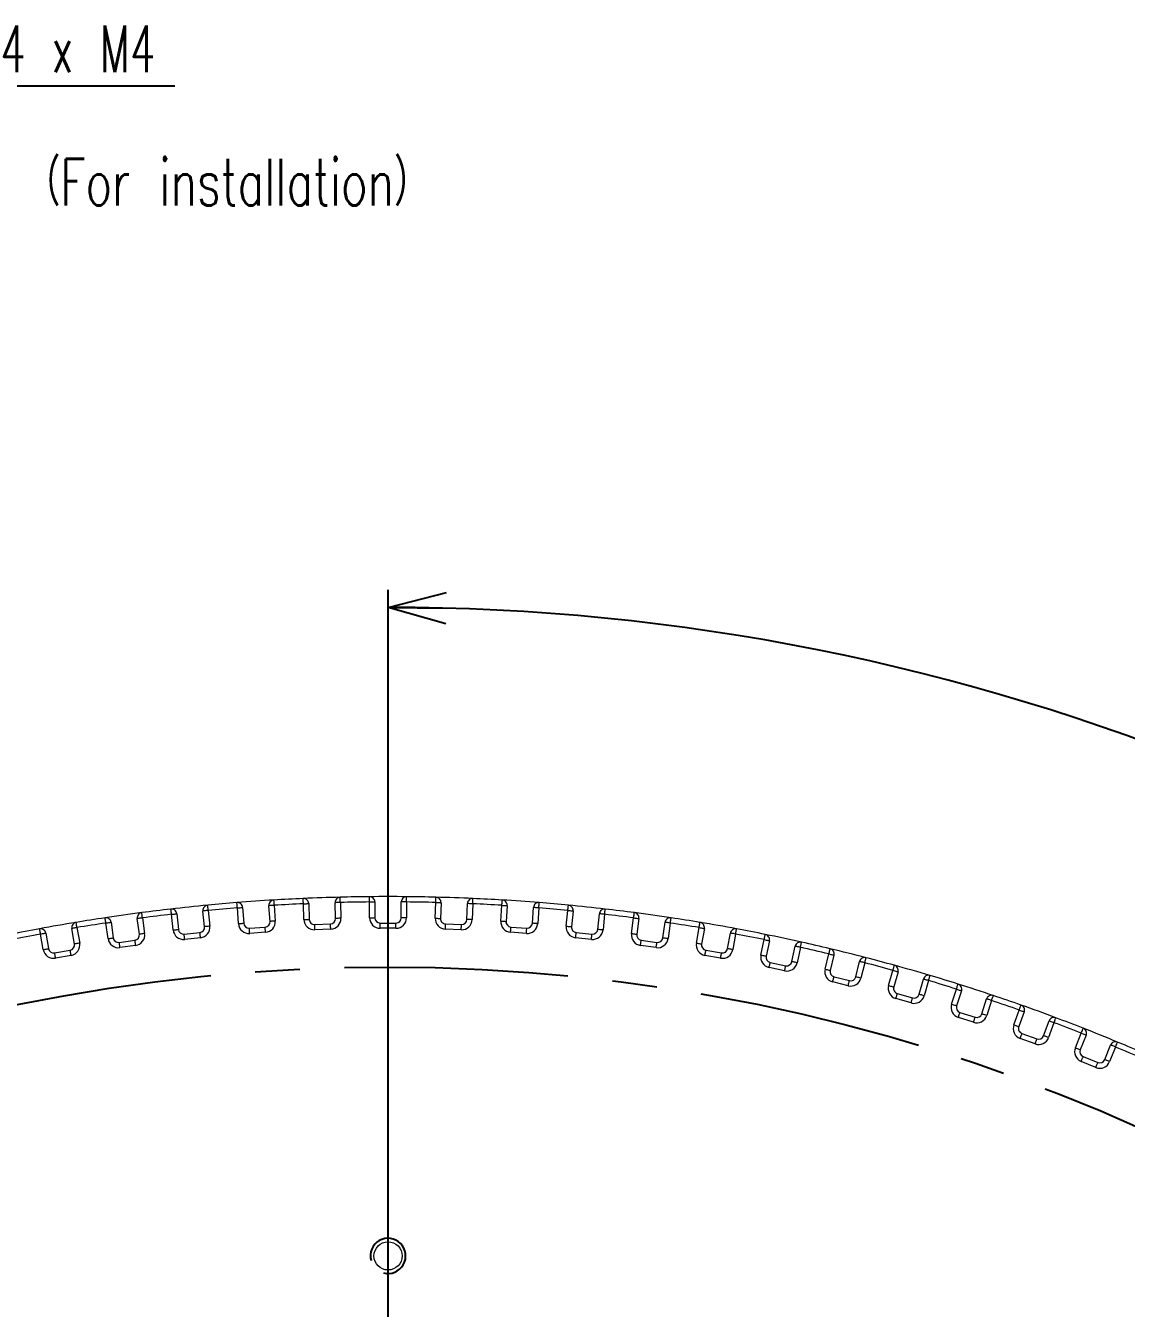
# Model space of a CAD drawing. Header units: millimetres. Extents: x 37 to 851, y 144 to 480.
# Drawn here: x 682.4 to 744.9, y 404.2 to 477 of the extents above; entities that cross this region are included whole.
import ezdxf

# ---------------------------------------------------------------- set-up
doc = ezdxf.new("R2010")
doc.units = ezdxf.units.MM
doc.linetypes.add('CENTERX2', pattern=[20.32, 12.7, -2.54, 2.54, -2.54])
doc.layers.add('FORMAT', color=7, linetype='Continuous')
doc.styles.add('SLDTEXTSTYLE0', font='TXT', dxfattribs={"width": 0.7, "bigfont": 'bigfont'})
doc.styles.add('SLDTEXTSTYLE1', font='TXT', dxfattribs={"width": 0.633333, "bigfont": 'bigfont'})
doc.dimstyles.new('SLDDIMSTYLE4', dxfattribs={"dimtxt": 3.031684, "dimasz": 3.302, "dimexe": 0, "dimexo": 0.0625, "dimgap": 0.757921, "dimtad": 1, "dimdec": 1, "dimrnd": 1e-09, "dimzin": 12, "dimdsep": 46, "dimtxsty": 'SLDTEXTSTYLE0', "dimblk1": 'NONE', "dimblk2": 'OPEN30', "dimsah": 1, "dimcen": 0, "dimadec": 0, "dimazin": 3, "dimtfac": 1, "dimtdec": 1, "dimtmove": 0, "dimatfit": 3, "dimldrblk": 'NONE', "dimfxl": 1, "dimfrac": 2, "dimtolj": 1, "dimtzin": 12, "dimarcsym": 0})
doc.dimstyles.new('SLDDIMSTYLE5', dxfattribs={"dimtxt": 3.031684, "dimasz": 3.302, "dimexe": 0, "dimexo": 0.0625, "dimgap": 0.757921, "dimtad": 1, "dimdec": 4, "dimzin": 12, "dimdsep": 46, "dimtxsty": 'SLDTEXTSTYLE0', "dimblk1": 'OPEN30', "dimblk2": 'OPEN30', "dimsah": 1, "dimcen": 0.09, "dimadec": 1, "dimazin": 3, "dimtfac": 1, "dimtdec": 1, "dimtofl": 0, "dimtmove": 0, "dimatfit": 3, "dimldrblk": 'OPEN30', "dimfxl": 1, "dimfrac": 2, "dimtolj": 1, "dimtzin": 12, "dimarcsym": 0})
doc.dimstyles.new('SLDDIMSTYLE6', dxfattribs={"dimtxt": 3.031684, "dimasz": 3.302, "dimexe": 0, "dimexo": 0.0625, "dimgap": 0.757921, "dimtad": 0, "dimtih": 1, "dimtoh": 1, "dimdec": 0, "dimrnd": 1e-09, "dimzin": 12, "dimdsep": 46, "dimtxsty": 'SLDTEXTSTYLE0', "dimblk1": 'NONE', "dimblk2": 'OPEN30', "dimsah": 1, "dimcen": 0, "dimadec": 0, "dimazin": 3, "dimtfac": 1, "dimtdec": 1, "dimtmove": 0, "dimatfit": 3, "dimldrblk": 'NONE', "dimfxl": 1, "dimfrac": 2, "dimtolj": 1, "dimtzin": 12, "dimarcsym": 0})

# ---------------------------------------------------------------- blocks, each defined once
blk = doc.blocks.new('_OPEN30')
at = {"color": 0, "linetype": 'ByBlock', "lineweight": -2}
for p, q in [((-1, 0.267949), (0, 0)), ((0, 0), (-1, -0.267949)), ((0, 0), (-1, 0))]:
    blk.add_line(p, q, dxfattribs=at)
blk = doc.blocks.new('*D12')
at = {"layer": 'FORMAT'}
for q in [(601.281, 401.808), (783.884, 254.165)]:
    blk.add_line((622.14, 384.943), q, dxfattribs=at)
at = {"layer": 'FORMAT', "xscale": 3.302, "yscale": 3.302, "rotation": 321.0429598271}
blk.add_blockref('_OPEN30', (622.14, 384.943, 0.1), dxfattribs=at)
at = {"layer": 'FORMAT', "char_height": 2.6458, "attachment_point": 1, "rotation": 321.04296, "style": 'SLDTEXTSTYLE0'}
for s, insert in [('%%c', (603.425, 404.46, 0.1)), ('208', (606.031, 402.353, 0.1))]:
    blk.add_mtext(s, dxfattribs=dict(at, insert=insert))
blk = doc.blocks.new('_NONE')
blk = doc.blocks.new('*D13')
at = {"layer": 'FORMAT'}
for p, q in [((703.012, 428.054), (703.012, 444.98)), ((776.551, 393.093), (791.702, 408.244))]:
    blk.add_line(p, q, dxfattribs=at)
blk.add_arc((703.012, 319.554), 124.426, 45, 90, dxfattribs=at)
at = {"layer": 'FORMAT', "xscale": 3.302, "yscale": 3.302}
for p, rotation in [((703.012, 443.98, 0.1), 179.2399266086), ((790.995, 407.537, 0.1), 315.7600733914)]:
    blk.add_blockref('_OPEN30', p, dxfattribs=dict(at, rotation=rotation))
at = {"layer": 'FORMAT', "insert": (747.694, 439.416, 0.1), "char_height": 2.6458, "attachment_point": 1, "rotation": 337.5, "style": 'SLDTEXTSTYLE0'}
blk.add_mtext('45°', dxfattribs=at)
blk = doc.blocks.new('*D14')
at = {"layer": 'FORMAT'}
for p, q in [((630.343, 394.495), (679.401, 473.598)), ((679.401, 473.598), (690.906, 473.598)), ((628.603, 391.691), (630.343, 394.495))]:
    blk.add_line(p, q, dxfattribs=at)
at = {"layer": 'FORMAT', "xscale": 3.302, "yscale": 3.302, "rotation": 238.193453906}
blk.add_blockref('_OPEN30', (630.343, 394.495, 53.59), dxfattribs=at)
at = {"layer": 'FORMAT', "insert": (680.989, 477.009, 53.59), "char_height": 2.6458, "attachment_point": 1, "style": 'SLDTEXTSTYLE1'}
blk.add_mtext('4 x M4', dxfattribs=at)
blk = doc.blocks.new('SW_CENTERMARKSYMBOL_1')
at = {"layer": 'FORMAT', "color": 0}
blk.add_line((0, 1), (0, 108.5), dxfattribs=at)

msp = doc.modelspace()

# ---------------------------------------------------------------- linework, layer by layer
at = {"color": 7, "linetype": 'Continuous', "lineweight": 15}
for p, q in [((694.51481, 426.02047), (694.45238, 426.91317)), ((694.75165, 426.9341), (694.81408, 426.04139)), ((696.31042, 426.14603), (696.248, 427.03873)), ((696.54727, 427.05965), (696.60969, 426.16696)), ((698.23561, 426.25217), (698.20438, 427.14651)), ((698.5042, 427.15697), (698.53543, 426.26264)), ((700.03452, 426.31498), (700.00329, 427.20932)), ((700.3031, 427.21979), (700.33434, 426.32546)), ((701.96224, 426.35387), (701.96224, 427.24875)), ((701.96224, 427.24875), (702.26224, 427.24875)), ((702.26224, 427.24875), (702.26224, 426.35387)), ((703.76224, 426.35387), (703.76224, 427.24875)), ((704.06224, 427.24875), (703.76224, 427.24875)), ((704.06224, 427.24875), (704.06224, 426.35387)), ((705.69015, 426.32546), (705.72138, 427.21979)), ((706.0212, 427.20932), (705.98996, 426.31498)), ((707.48905, 426.26264), (707.52028, 427.15697)), ((707.8201, 427.14651), (707.78887, 426.25217)), ((709.41479, 426.16696), (709.47721, 427.05965)), ((709.77648, 427.03873), (709.71406, 426.14603)), ((711.21041, 426.04139), (711.27283, 426.9341)), ((711.5721, 426.91317), (711.50967, 426.02047)), ((687.28131, 426.09629), (687.40585, 425.21012)), ((688.89126, 425.41888), (688.76671, 426.30505)), ((689.06379, 426.3468), (689.18834, 425.46063)), ((690.80435, 425.65906), (690.71081, 426.54904)), ((691.00917, 426.5804), (691.10271, 425.69042)), ((692.59449, 425.84721), (692.50095, 426.73719)), ((692.79931, 426.76854), (692.89285, 425.87857)), ((701.96224, 426.35387), (702.26224, 426.35387)), ((704.06224, 426.35387), (703.76224, 426.35387)), ((713.13163, 425.87857), (713.22517, 426.76854)), ((713.52353, 426.73719), (713.42999, 425.84721)), ((714.92177, 425.69042), (715.01531, 426.5804)), ((715.31367, 426.54904), (715.22013, 425.65906)), ((716.83615, 425.46063), (716.96069, 426.3468)), ((717.25777, 426.30505), (717.13323, 425.41888)), ((718.61863, 425.21012), (718.74317, 426.09629)), ((683.43257, 424.54901), (683.27717, 425.43029)), ((683.57261, 425.48239), (683.72801, 424.6011)), ((685.20522, 424.86158), (685.04983, 425.74286)), ((685.34527, 425.79496), (685.50066, 424.91367)), ((687.10877, 425.16837), (686.98423, 426.05454)), ((691.43242, 425.42342), (692.32749, 425.51749)), ((695.13427, 425.76305), (696.03208, 425.82583)), ((696.05301, 425.52656), (695.1552, 425.46378)), ((698.84572, 425.97329), (699.74517, 426.0047)), ((699.75564, 425.70488), (698.85619, 425.67347)), ((702.56224, 425.75387), (702.56224, 426.05387)), ((702.56224, 426.05387), (703.46224, 426.05387)), ((703.46224, 425.75387), (702.56224, 425.75387)), ((703.46224, 425.75387), (703.46224, 426.05387)), ((707.16829, 425.67347), (706.26884, 425.70488)), ((706.27931, 426.0047), (707.17876, 425.97329)), ((710.86928, 425.46378), (709.97147, 425.52656)), ((709.9924, 425.82583), (710.89021, 425.76305)), ((713.69699, 425.51749), (714.59206, 425.42342)), ((719.04025, 426.05454), (718.91571, 425.16837)), ((720.52382, 424.91367), (720.67921, 425.79496)), ((720.97466, 425.74286), (720.81926, 424.86158)), ((722.29647, 424.6011), (722.45187, 425.48239)), ((722.74731, 425.43029), (722.59191, 424.54901)), ((687.74469, 424.95479), (688.63593, 425.08005)), ((688.67768, 424.78297), (687.78644, 424.65771)), ((692.35885, 425.21914), (691.46378, 425.12506)), ((714.5607, 425.12506), (713.66563, 425.21914)), ((718.23805, 424.65771), (717.3468, 424.78297)), ((717.38856, 425.08005), (718.2798, 424.95479)), ((724.19016, 424.23834), (724.37621, 425.11367)), ((724.66966, 425.0513), (724.4836, 424.17597)), ((725.95082, 423.8641), (726.13688, 424.73942)), ((726.43032, 424.67706), (726.24427, 423.80172)), ((684.07555, 424.35775), (684.96187, 424.51404)), ((685.01397, 424.2186), (684.12764, 424.06232)), ((721.89684, 424.06232), (721.01051, 424.2186)), ((721.06261, 424.51404), (721.94893, 424.35775)), ((727.83069, 423.43548), (728.04718, 424.30377)), ((728.33827, 424.2312), (728.12178, 423.36289)), ((725.53263, 423.33959), (724.6523, 423.52671)), ((724.71467, 423.82015), (725.595, 423.63303)), ((729.57722, 423.00001), (729.79371, 423.86831)), ((730.0848, 423.79573), (729.86831, 422.92744)), ((731.44099, 422.50604), (731.68765, 423.36625)), ((731.97603, 423.28357), (731.72936, 422.42335)), ((729.14098, 422.49041), (728.26771, 422.70814)), ((728.34029, 422.99923), (729.21356, 422.7815)), ((733.17126, 422.00989), (733.41792, 422.87011)), ((733.7063, 422.78742), (733.45963, 421.9272)), ((732.7175, 421.51583), (731.85236, 421.7639)), ((731.93505, 422.05228), (732.80019, 421.8042)), ((735.01665, 421.45118), (735.29318, 422.30226)), ((735.5785, 422.20955), (735.30196, 421.35847)), ((736.72855, 420.89495), (737.00508, 421.74603)), ((735.49457, 420.98045), (736.35053, 420.70233)), ((737.2904, 421.65332), (737.01387, 420.80224)), ((738.55331, 420.27216), (738.85938, 421.11308)), ((739.14129, 421.01047), (738.83522, 420.16956)), ((736.25782, 420.41701), (735.40187, 420.69513)), ((740.24476, 419.65653), (740.55083, 420.49744)), ((740.83274, 420.39483), (740.52667, 419.55392)), ((739.01452, 419.78504), (739.86025, 419.47723)), ((742.04668, 418.97044), (742.38191, 419.80017)), ((742.66007, 419.68778), (742.32484, 418.85806)), ((739.75764, 419.19532), (738.91192, 419.50313)), ((743.71561, 418.29615), (744.05084, 419.12587)), ((744.329, 419.01349), (743.99377, 418.18377)), ((743.21269, 417.85223), (742.37823, 418.18937)), ((742.49061, 418.46753), (743.32508, 418.13038))]:
    msp.add_line(p, q, dxfattribs=at)
at = {"color": 7, "linetype": 'Continuous', "lineweight": 15, "flags": 128}
for points in [[(701.96224, 427.24875), (701.96167, 427.30727), (701.96112, 427.36355), (701.96062, 427.41541), (701.96017, 427.46088), (701.95981, 427.49818), (701.95954, 427.5259), (701.95937, 427.54297), (701.95932, 427.54874)], [(704.06224, 427.24875), (704.06281, 427.30727), (704.06336, 427.36355), (704.06387, 427.41541), (704.06431, 427.46088), (704.06467, 427.49818), (704.06494, 427.5259), (704.06511, 427.54297), (704.06517, 427.54874)], [(690.71081, 426.54904), (690.70413, 426.60718), (690.6977, 426.66309), (690.69178, 426.71461), (690.68658, 426.75978), (690.68232, 426.79684), (690.67916, 426.82439), (690.67721, 426.84134), (690.67655, 426.84707)], [(692.79931, 426.76854), (692.79376, 426.82681), (692.78842, 426.88283), (692.7835, 426.93446), (692.77919, 426.97972), (692.77565, 427.01686), (692.77303, 427.04445), (692.77141, 427.06145), (692.77086, 427.06719)], [(694.45238, 426.91317), (694.44773, 426.97151), (694.44326, 427.02761), (694.43914, 427.07931), (694.43552, 427.12463), (694.43256, 427.16182), (694.43035, 427.18946), (694.429, 427.20648), (694.42854, 427.21222)], [(694.45238, 426.91317), (694.51077, 426.91725), (694.56691, 426.92118), (694.61865, 426.9248), (694.664, 426.92796), (694.70122, 426.93057), (694.72887, 426.9325), (694.7459, 426.93369), (694.75165, 426.9341)], [(696.54727, 427.05965), (696.48888, 427.05557), (696.43274, 427.05165), (696.381, 427.04803), (696.33565, 427.04486), (696.29843, 427.04226), (696.27078, 427.04032), (696.25375, 427.03913), (696.248, 427.03873)], [(696.54727, 427.05965), (696.54376, 427.11808), (696.54038, 427.17425), (696.53726, 427.22603), (696.53453, 427.27141), (696.53229, 427.30864), (696.53063, 427.33632), (696.52961, 427.35336), (696.52926, 427.35912)], [(698.20438, 427.14651), (698.20177, 427.20497), (698.19926, 427.26119), (698.19694, 427.31301), (698.19491, 427.35842), (698.19325, 427.3957), (698.19201, 427.42339), (698.19125, 427.44045), (698.19099, 427.4462)], [(698.20438, 427.14651), (698.26287, 427.14855), (698.31912, 427.15051), (698.37095, 427.15232), (698.41639, 427.1539), (698.45367, 427.15521), (698.48138, 427.15618), (698.49844, 427.15677), (698.5042, 427.15697)], [(700.3031, 427.21979), (700.24461, 427.21775), (700.18837, 427.21579), (700.13653, 427.21398), (700.0911, 427.21239), (700.05382, 427.21109), (700.02611, 427.21012), (700.00905, 427.20952), (700.00329, 427.20932)], [(700.3031, 427.21979), (700.30163, 427.2783), (700.30022, 427.33456), (700.29891, 427.38641), (700.29777, 427.43186), (700.29683, 427.46915), (700.29613, 427.49687), (700.2957, 427.51393), (700.29556, 427.5197)], [(705.72138, 427.21979), (705.72285, 427.2783), (705.72427, 427.33456), (705.72557, 427.38641), (705.72671, 427.43186), (705.72765, 427.46915), (705.72835, 427.49687), (705.72878, 427.51393), (705.72892, 427.5197)], [(705.72138, 427.21979), (705.77987, 427.21775), (705.83611, 427.21579), (705.88795, 427.21398), (705.93338, 427.21239), (705.97067, 427.21109), (705.99837, 427.21012), (706.01543, 427.20952), (706.0212, 427.20932)], [(707.8201, 427.14651), (707.76161, 427.14855), (707.70536, 427.15051), (707.65353, 427.15232), (707.6081, 427.1539), (707.57081, 427.15521), (707.5431, 427.15618), (707.52604, 427.15677), (707.52028, 427.15697)], [(707.8201, 427.14651), (707.82271, 427.20497), (707.82522, 427.26119), (707.82754, 427.31301), (707.82957, 427.35842), (707.83123, 427.3957), (707.83247, 427.42339), (707.83323, 427.44045), (707.83349, 427.4462)], [(709.47721, 427.05965), (709.48073, 427.11808), (709.48411, 427.17425), (709.48722, 427.22603), (709.48995, 427.27141), (709.49219, 427.30864), (709.49385, 427.33632), (709.49488, 427.35336), (709.49522, 427.35912)], [(709.47721, 427.05965), (709.5356, 427.05557), (709.59174, 427.05165), (709.64348, 427.04803), (709.68883, 427.04486), (709.72605, 427.04226), (709.7537, 427.04032), (709.77073, 427.03913), (709.77648, 427.03873)], [(711.5721, 426.91317), (711.51371, 426.91725), (711.45757, 426.92118), (711.40583, 426.9248), (711.36048, 426.92796), (711.32327, 426.93057), (711.29561, 426.9325), (711.27858, 426.93369), (711.27283, 426.9341)], [(711.5721, 426.91317), (711.57675, 426.97151), (711.58122, 427.02761), (711.58535, 427.07931), (711.58896, 427.12463), (711.59192, 427.16182), (711.59413, 427.18946), (711.59548, 427.20648), (711.59594, 427.21222)], [(713.22517, 426.76854), (713.23072, 426.82681), (713.23606, 426.88283), (713.24098, 426.93446), (713.24529, 426.97972), (713.24883, 427.01686), (713.25146, 427.04445), (713.25308, 427.06145), (713.25362, 427.06719)], [(715.31367, 426.54904), (715.32035, 426.60718), (715.32678, 426.66309), (715.33271, 426.71461), (715.3379, 426.75978), (715.34216, 426.79684), (715.34533, 426.82439), (715.34728, 426.84134), (715.34794, 426.84707)], [(685.34527, 425.79496), (685.33567, 425.85269), (685.32644, 425.9082), (685.31793, 425.95937), (685.31047, 426.00421), (685.30435, 426.04102), (685.2998, 426.06836), (685.297, 426.08521), (685.29606, 426.09089)], [(686.98423, 426.05454), (686.97552, 426.11242), (686.96714, 426.16807), (686.95943, 426.21936), (686.95266, 426.26431), (686.94711, 426.30121), (686.94298, 426.32862), (686.94044, 426.3455), (686.93958, 426.3512)], [(686.98423, 426.05454), (687.04219, 426.06268), (687.09792, 426.07052), (687.14928, 426.07773), (687.1943, 426.08407), (687.23124, 426.08925), (687.2587, 426.09311), (687.2756, 426.09549), (687.28131, 426.09629)], [(689.06379, 426.3468), (689.00583, 426.33866), (688.9501, 426.33082), (688.89874, 426.32361), (688.85372, 426.31728), (688.81678, 426.31209), (688.78933, 426.30823), (688.77242, 426.30586), (688.76671, 426.30505)], [(689.06379, 426.3468), (689.05621, 426.40484), (689.04892, 426.46064), (689.04221, 426.51207), (689.03632, 426.55715), (689.03149, 426.59414), (689.0279, 426.62163), (689.02569, 426.63856), (689.02494, 426.64428)], [(690.71081, 426.54904), (690.76902, 426.55515), (690.82499, 426.56103), (690.87657, 426.56646), (690.92178, 426.57121), (690.95889, 426.57511), (690.98646, 426.578), (691.00344, 426.57979), (691.00917, 426.5804)], [(692.79931, 426.76854), (692.7411, 426.76243), (692.68513, 426.75654), (692.63355, 426.75112), (692.58834, 426.74637), (692.55123, 426.74247), (692.52366, 426.73957), (692.50668, 426.73779), (692.50095, 426.73719)], [(696.60969, 426.16696), (696.55131, 426.16287), (696.49517, 426.15895), (696.44343, 426.15533), (696.39808, 426.15216), (696.36086, 426.14956), (696.3332, 426.14762), (696.31617, 426.14643), (696.31042, 426.14603)], [(698.23561, 426.25217), (698.29411, 426.25421), (698.35035, 426.25618), (698.40218, 426.25799), (698.44762, 426.25957), (698.4849, 426.26087), (698.51261, 426.26184), (698.52967, 426.26243), (698.53543, 426.26264)], [(700.33434, 426.32546), (700.27584, 426.32341), (700.2196, 426.32145), (700.16777, 426.31964), (700.12233, 426.31805), (700.08505, 426.31675), (700.05734, 426.31578), (700.04028, 426.31518), (700.03452, 426.31498)], [(705.69015, 426.32546), (705.74864, 426.32341), (705.80488, 426.32145), (705.85672, 426.31964), (705.90215, 426.31805), (705.93944, 426.31675), (705.96714, 426.31578), (705.9842, 426.31518), (705.98996, 426.31498)], [(707.78887, 426.25217), (707.73038, 426.25421), (707.67413, 426.25618), (707.6223, 426.25799), (707.57686, 426.25957), (707.53958, 426.26087), (707.51187, 426.26184), (707.49481, 426.26243), (707.48905, 426.26264)], [(709.41479, 426.16696), (709.47317, 426.16287), (709.52932, 426.15895), (709.58106, 426.15533), (709.62641, 426.15216), (709.66362, 426.14956), (709.69128, 426.14762), (709.70831, 426.14643), (709.71406, 426.14603)], [(713.22517, 426.76854), (713.28338, 426.76243), (713.33935, 426.75654), (713.39093, 426.75112), (713.43614, 426.74637), (713.47325, 426.74247), (713.50082, 426.73957), (713.5178, 426.73779), (713.52353, 426.73719)], [(715.31367, 426.54904), (715.25546, 426.55515), (715.19949, 426.56103), (715.14791, 426.56646), (715.1027, 426.57121), (715.06559, 426.57511), (715.03802, 426.578), (715.02105, 426.57979), (715.01531, 426.5804)], [(716.96069, 426.3468), (716.96827, 426.40484), (716.97556, 426.46064), (716.98228, 426.51207), (716.98816, 426.55715), (716.993, 426.59414), (716.99659, 426.62163), (716.9988, 426.63856), (716.99954, 426.64428)], [(716.96069, 426.3468), (717.01865, 426.33866), (717.07438, 426.33082), (717.12574, 426.32361), (717.17076, 426.31728), (717.2077, 426.31209), (717.23516, 426.30823), (717.25206, 426.30586), (717.25777, 426.30505)], [(719.04025, 426.05454), (718.9823, 426.06268), (718.92657, 426.07052), (718.8752, 426.07773), (718.83019, 426.08407), (718.79324, 426.08925), (718.76579, 426.09311), (718.74888, 426.09549), (718.74317, 426.09629)], [(719.04025, 426.05454), (719.04896, 426.11242), (719.05734, 426.16807), (719.06506, 426.21936), (719.07182, 426.26431), (719.07737, 426.30121), (719.0815, 426.32862), (719.08404, 426.3455), (719.0849, 426.3512)], [(720.67921, 425.79496), (720.68881, 425.85269), (720.69805, 425.9082), (720.70655, 425.95937), (720.71401, 426.00421), (720.72013, 426.04102), (720.72468, 426.06836), (720.72748, 426.08521), (720.72843, 426.09089)], [(683.27717, 425.43029), (683.26645, 425.48783), (683.25614, 425.54316), (683.24663, 425.59414), (683.2383, 425.63884), (683.23147, 425.67551), (683.22639, 425.70276), (683.22326, 425.71955), (683.2222, 425.72522)], [(683.27717, 425.43029), (683.33481, 425.44046), (683.39023, 425.45023), (683.44131, 425.45924), (683.48608, 425.46713), (683.52282, 425.47361), (683.55013, 425.47842), (683.56694, 425.48139), (683.57261, 425.48239)], [(685.34527, 425.79496), (685.28763, 425.78479), (685.23221, 425.77502), (685.18113, 425.76601), (685.13636, 425.75812), (685.09962, 425.75164), (685.07232, 425.74682), (685.0555, 425.74386), (685.04983, 425.74286)], [(689.18834, 425.46063), (689.13038, 425.45249), (689.07465, 425.44465), (689.02329, 425.43744), (688.97827, 425.43111), (688.94132, 425.42591), (688.91387, 425.42206), (688.89696, 425.41968), (688.89126, 425.41888)], [(690.80435, 425.65906), (690.86256, 425.66517), (690.91853, 425.67105), (690.97011, 425.67648), (691.01532, 425.68123), (691.05243, 425.68513), (691.08, 425.68802), (691.09698, 425.68981), (691.10271, 425.69042)], [(691.46378, 425.12506), (691.45767, 425.18326), (691.45178, 425.23923), (691.44636, 425.29082), (691.44161, 425.33603), (691.43771, 425.37313), (691.43481, 425.4007), (691.43303, 425.41768), (691.43242, 425.42342)], [(692.35885, 425.21914), (692.35274, 425.27734), (692.34685, 425.33331), (692.34143, 425.38489), (692.33668, 425.4301), (692.33278, 425.46721), (692.32988, 425.49478), (692.3281, 425.51176), (692.32749, 425.51749)], [(692.89285, 425.87857), (692.83464, 425.87245), (692.77867, 425.86656), (692.72709, 425.86114), (692.68188, 425.85639), (692.64477, 425.85249), (692.6172, 425.84959), (692.60023, 425.84781), (692.59449, 425.84721)], [(694.51481, 426.02047), (694.57319, 426.02455), (694.62933, 426.02848), (694.68107, 426.03209), (694.72642, 426.03527), (694.76364, 426.03787), (694.7913, 426.0398), (694.80833, 426.04099), (694.81408, 426.04139)], [(695.1552, 425.46378), (695.15112, 425.52217), (695.14719, 425.57831), (695.14357, 425.63004), (695.1404, 425.6754), (695.1378, 425.71262), (695.13587, 425.74027), (695.13468, 425.7573), (695.13427, 425.76305)], [(696.05301, 425.52656), (696.04892, 425.58495), (696.045, 425.64109), (696.04138, 425.69283), (696.03821, 425.73818), (696.03561, 425.7754), (696.03367, 425.80305), (696.03248, 425.82008), (696.03208, 425.82583)], [(698.85619, 425.67347), (698.85415, 425.73196), (698.85218, 425.7882), (698.85037, 425.84004), (698.84879, 425.88547), (698.84748, 425.92276), (698.84652, 425.95046), (698.84592, 425.96753), (698.84572, 425.97329)], [(699.75564, 425.70488), (699.7536, 425.76337), (699.75163, 425.81962), (699.74982, 425.87145), (699.74824, 425.91688), (699.74693, 425.95417), (699.74597, 425.98188), (699.74537, 425.99894), (699.74517, 426.0047)], [(706.26884, 425.70488), (706.27088, 425.76337), (706.27285, 425.81962), (706.27466, 425.87145), (706.27624, 425.91688), (706.27755, 425.95417), (706.27851, 425.98188), (706.27911, 425.99894), (706.27931, 426.0047)], [(707.16829, 425.67347), (707.17034, 425.73196), (707.1723, 425.7882), (707.17411, 425.84004), (707.1757, 425.88547), (707.177, 425.92276), (707.17797, 425.95046), (707.17856, 425.96753), (707.17876, 425.97329)], [(709.97147, 425.52656), (709.97556, 425.58495), (709.97948, 425.64109), (709.9831, 425.69283), (709.98627, 425.73818), (709.98887, 425.7754), (709.99081, 425.80305), (709.992, 425.82008), (709.9924, 425.82583)], [(710.86928, 425.46378), (710.87337, 425.52217), (710.87729, 425.57831), (710.88091, 425.63004), (710.88408, 425.6754), (710.88668, 425.71262), (710.88862, 425.74027), (710.88981, 425.7573), (710.89021, 425.76305)], [(711.50967, 426.02047), (711.45129, 426.02455), (711.39515, 426.02848), (711.34341, 426.03209), (711.29806, 426.03527), (711.26084, 426.03787), (711.23319, 426.0398), (711.21616, 426.04099), (711.21041, 426.04139)], [(713.13163, 425.87857), (713.18984, 425.87245), (713.24581, 425.86656), (713.29739, 425.86114), (713.3426, 425.85639), (713.37971, 425.85249), (713.40728, 425.84959), (713.42426, 425.84781), (713.42999, 425.84721)], [(713.66563, 425.21914), (713.67175, 425.27734), (713.67763, 425.33331), (713.68305, 425.38489), (713.6878, 425.4301), (713.6917, 425.46721), (713.6946, 425.49478), (713.69638, 425.51176), (713.69699, 425.51749)], [(714.5607, 425.12506), (714.56682, 425.18326), (714.5727, 425.23923), (714.57812, 425.29082), (714.58287, 425.33603), (714.58677, 425.37313), (714.58967, 425.4007), (714.59145, 425.41768), (714.59206, 425.42342)], [(715.22013, 425.65906), (715.16192, 425.66517), (715.10595, 425.67105), (715.05437, 425.67648), (715.00916, 425.68123), (714.97205, 425.68513), (714.94448, 425.68802), (714.9275, 425.68981), (714.92177, 425.69042)], [(716.83615, 425.46063), (716.8941, 425.45249), (716.94983, 425.44465), (717.0012, 425.43744), (717.04621, 425.43111), (717.08316, 425.42591), (717.11061, 425.42206), (717.12752, 425.41968), (717.13323, 425.41888)], [(720.67921, 425.79496), (720.73685, 425.78479), (720.79227, 425.77502), (720.84335, 425.76601), (720.88812, 425.75812), (720.92486, 425.75164), (720.95217, 425.74682), (720.96898, 425.74386), (720.97466, 425.74286)], [(722.74731, 425.43029), (722.68967, 425.44046), (722.63425, 425.45023), (722.58317, 425.45924), (722.5384, 425.46713), (722.50166, 425.47361), (722.47436, 425.47842), (722.45754, 425.48139), (722.45187, 425.48239)], [(722.74731, 425.43029), (722.75803, 425.48783), (722.76835, 425.54316), (722.77785, 425.59414), (722.78618, 425.63884), (722.79302, 425.67551), (722.7981, 425.70276), (722.80123, 425.71955), (722.80228, 425.72522)], [(724.37621, 425.11367), (724.38782, 425.17103), (724.39898, 425.22619), (724.40927, 425.27703), (724.41829, 425.32158), (724.42569, 425.35815), (724.43119, 425.38532), (724.43458, 425.40206), (724.43572, 425.4077)], [(685.50066, 424.91367), (685.44303, 424.90351), (685.3876, 424.89373), (685.33652, 424.88473), (685.29175, 424.87683), (685.25501, 424.87035), (685.22771, 424.86554), (685.2109, 424.86257), (685.20522, 424.86158)], [(687.10877, 425.16837), (687.16673, 425.17651), (687.22246, 425.18434), (687.27382, 425.19156), (687.31884, 425.19789), (687.35579, 425.20308), (687.38324, 425.20694), (687.40014, 425.20932), (687.40585, 425.21012)], [(687.78644, 424.65771), (687.77829, 424.71567), (687.77046, 424.7714), (687.76324, 424.82276), (687.75691, 424.86778), (687.75172, 424.90472), (687.74786, 424.93218), (687.74549, 424.94908), (687.74469, 424.95479)], [(688.67768, 424.78297), (688.66953, 424.84092), (688.6617, 424.89665), (688.65448, 424.94802), (688.64815, 424.99303), (688.64296, 425.02998), (688.6391, 425.05744), (688.63673, 425.07434), (688.63593, 425.08005)], [(717.3468, 424.78297), (717.35495, 424.84092), (717.36278, 424.89665), (717.37, 424.94802), (717.37633, 424.99303), (717.38152, 425.02998), (717.38538, 425.05744), (717.38775, 425.07434), (717.38856, 425.08005)], [(718.23805, 424.65771), (718.24619, 424.71567), (718.25402, 424.7714), (718.26124, 424.82276), (718.26757, 424.86778), (718.27276, 424.90472), (718.27662, 424.93218), (718.27899, 424.94908), (718.2798, 424.95479)], [(718.91571, 425.16837), (718.85775, 425.17651), (718.80202, 425.18434), (718.75066, 425.19156), (718.70564, 425.19789), (718.6687, 425.20308), (718.64124, 425.20694), (718.62434, 425.20932), (718.61863, 425.21012)], [(720.52382, 424.91367), (720.58146, 424.90351), (720.63688, 424.89373), (720.68796, 424.88473), (720.73273, 424.87683), (720.76947, 424.87035), (720.79677, 424.86554), (720.81358, 424.86257), (720.81926, 424.86158)], [(724.37621, 425.11367), (724.43346, 425.1015), (724.48851, 425.08979), (724.53924, 425.07901), (724.58371, 425.06957), (724.6202, 425.0618), (724.64732, 425.05604), (724.66402, 425.05249), (724.66966, 425.0513)], [(726.43032, 424.67706), (726.37307, 424.68922), (726.31802, 424.70092), (726.26729, 424.71171), (726.22282, 424.72116), (726.18633, 424.72891), (726.15921, 424.73468), (726.14251, 424.73823), (726.13688, 424.73942)], [(726.43032, 424.67706), (726.44305, 424.73418), (726.45528, 424.78911), (726.46656, 424.83974), (726.47645, 424.88411), (726.48456, 424.92053), (726.49059, 424.94759), (726.4943, 424.96425), (726.49555, 424.96988)], [(683.43257, 424.54901), (683.49021, 424.55917), (683.54563, 424.56895), (683.59671, 424.57795), (683.64148, 424.58585), (683.67822, 424.59232), (683.70552, 424.59714), (683.72233, 424.6001), (683.72801, 424.6011)], [(684.12764, 424.06232), (684.11748, 424.11995), (684.10771, 424.17537), (684.0987, 424.22645), (684.0908, 424.27122), (684.08433, 424.30796), (684.07951, 424.33527), (684.07655, 424.35208), (684.07555, 424.35775)], [(685.01397, 424.2186), (685.0038, 424.27624), (684.99403, 424.33165), (684.98503, 424.38273), (684.97713, 424.42751), (684.97065, 424.46424), (684.96584, 424.49155), (684.96287, 424.50836), (684.96187, 424.51404)], [(721.01051, 424.2186), (721.02068, 424.27624), (721.03045, 424.33165), (721.03946, 424.38273), (721.04735, 424.42751), (721.05383, 424.46424), (721.05864, 424.49155), (721.06161, 424.50836), (721.06261, 424.51404)], [(721.89684, 424.06232), (721.907, 424.11995), (721.91678, 424.17537), (721.92578, 424.22645), (721.93368, 424.27122), (721.94016, 424.30796), (721.94497, 424.33527), (721.94793, 424.35208), (721.94893, 424.35775)], [(722.59191, 424.54901), (722.53428, 424.55917), (722.47885, 424.56895), (722.42778, 424.57795), (722.38301, 424.58585), (722.34626, 424.59232), (722.31896, 424.59714), (722.30215, 424.6001), (722.29647, 424.6011)], [(724.19016, 424.23834), (724.2474, 424.22618), (724.30245, 424.21447), (724.35318, 424.20369), (724.39765, 424.19424), (724.43414, 424.18648), (724.46126, 424.18071), (724.47796, 424.17717), (724.4836, 424.17597)], [(728.04718, 424.30377), (728.06079, 424.3607), (728.07387, 424.41544), (728.08592, 424.46588), (728.09649, 424.5101), (728.10516, 424.54638), (728.11161, 424.57334), (728.11558, 424.58995), (728.11692, 424.59555)], [(728.04718, 424.30377), (728.10397, 424.28961), (728.15857, 424.276), (728.2089, 424.26345), (728.25301, 424.25245), (728.28921, 424.24342), (728.31611, 424.23672), (728.33268, 424.23259), (728.33827, 424.2312)], [(730.0848, 423.79573), (730.09951, 423.85238), (730.11366, 423.90685), (730.1267, 423.95705), (730.13812, 424.00106), (730.1475, 424.03717), (730.15447, 424.064), (730.15876, 424.08052), (730.16021, 424.0861)], [(724.6523, 423.52671), (724.66446, 423.58395), (724.67617, 423.639), (724.68695, 423.68973), (724.6964, 423.7342), (724.70416, 423.7707), (724.70992, 423.79781), (724.71347, 423.81451), (724.71467, 423.82015)], [(725.53263, 423.33959), (725.5448, 423.39684), (725.5565, 423.45188), (725.56728, 423.50261), (725.57673, 423.54709), (725.58449, 423.58358), (725.59026, 423.61069), (725.5938, 423.62739), (725.595, 423.63303)], [(726.24427, 423.80172), (726.18702, 423.8139), (726.13197, 423.8256), (726.08124, 423.83638), (726.03677, 423.84583), (726.00028, 423.85359), (725.97316, 423.85935), (725.95646, 423.8629), (725.95082, 423.8641)], [(727.83069, 423.43548), (727.88748, 423.42131), (727.94208, 423.4077), (727.99241, 423.39515), (728.03652, 423.38416), (728.07272, 423.37513), (728.09962, 423.36842), (728.11618, 423.36429), (728.12178, 423.36289)], [(730.0848, 423.79573), (730.02801, 423.8099), (729.97341, 423.82351), (729.92308, 423.83606), (729.87897, 423.84705), (729.84277, 423.85608), (729.81587, 423.86279), (729.79931, 423.86692), (729.79371, 423.86831)], [(731.68765, 423.36625), (731.70323, 423.42267), (731.71822, 423.47692), (731.73203, 423.52691), (731.74413, 423.57073), (731.75406, 423.60669), (731.76144, 423.63342), (731.76599, 423.64987), (731.76752, 423.65542)], [(731.68765, 423.36625), (731.74391, 423.35012), (731.79801, 423.33461), (731.84786, 423.32031), (731.89156, 423.30778), (731.92743, 423.2975), (731.95408, 423.28985), (731.97049, 423.28515), (731.97603, 423.28357)], [(728.26771, 422.70814), (728.28187, 422.76493), (728.29549, 422.81954), (728.30804, 422.86986), (728.31903, 422.91397), (728.32806, 422.95017), (728.33477, 422.97707), (728.3389, 422.99363), (728.34029, 422.99923)], [(729.14098, 422.49041), (729.15514, 422.5472), (729.16875, 422.60181), (729.1813, 422.65213), (729.1923, 422.69624), (729.20132, 422.73245), (729.20803, 422.75934), (729.21216, 422.77591), (729.21356, 422.7815)], [(729.86831, 422.92744), (729.81152, 422.94159), (729.75692, 422.95521), (729.70659, 422.96776), (729.66248, 422.97875), (729.62628, 422.98778), (729.59938, 422.99449), (729.58281, 422.99862), (729.57722, 423.00001)], [(731.44099, 422.50604), (731.49724, 422.48991), (731.55134, 422.4744), (731.6012, 422.4601), (731.6449, 422.44757), (731.68076, 422.43728), (731.70741, 422.42964), (731.72382, 422.42494), (731.72936, 422.42335)], [(733.7063, 422.78742), (733.65004, 422.80355), (733.59594, 422.81906), (733.54608, 422.83336), (733.50238, 422.84589), (733.46652, 422.85617), (733.43987, 422.86381), (733.42346, 422.86852), (733.41792, 422.87011)], [(733.7063, 422.78742), (733.72298, 422.84351), (733.73902, 422.89746), (733.7538, 422.94717), (733.76676, 422.99075), (733.77739, 423.02651), (733.78529, 423.05308), (733.79015, 423.06945), (733.7918, 423.07497)], [(735.29318, 422.30226), (735.31072, 422.35809), (735.32759, 422.41178), (735.34314, 422.46127), (735.35676, 422.50464), (735.36794, 422.54023), (735.37626, 422.56668), (735.38137, 422.58297), (735.3831, 422.58846)], [(731.85236, 421.7639), (731.86849, 421.82016), (731.884, 421.87426), (731.8983, 421.92411), (731.91083, 421.96782), (731.92112, 422.00368), (731.92876, 422.03033), (731.93346, 422.04674), (731.93505, 422.05228)], [(732.7175, 421.51583), (732.73363, 421.57209), (732.74914, 421.62618), (732.76344, 421.67604), (732.77597, 421.71974), (732.78625, 421.7556), (732.79389, 421.78225), (732.7986, 421.79866), (732.80019, 421.8042)], [(733.45963, 421.9272), (733.40338, 421.94333), (733.34928, 421.95884), (733.29942, 421.97314), (733.25572, 421.98567), (733.21986, 421.99596), (733.19321, 422.0036), (733.1768, 422.0083), (733.17126, 422.00989)], [(735.29318, 422.30226), (735.34884, 422.28417), (735.40237, 422.26678), (735.45169, 422.25075), (735.49493, 422.23671), (735.53041, 422.22517), (735.55678, 422.21661), (735.57301, 422.21133), (735.5785, 422.20955)], [(737.2904, 421.65332), (737.23474, 421.67141), (737.18121, 421.6888), (737.13188, 421.70482), (737.08865, 421.71888), (737.05317, 421.7304), (737.0268, 421.73897), (737.01056, 421.74425), (737.00508, 421.74603)], [(737.2904, 421.65332), (737.30903, 421.7088), (737.32694, 421.76216), (737.34345, 421.81132), (737.35792, 421.85442), (737.36979, 421.88979), (737.37861, 421.91607), (737.38405, 421.93225), (737.38588, 421.93772)], [(735.01665, 421.45118), (735.07231, 421.43309), (735.12583, 421.4157), (735.17516, 421.39967), (735.2184, 421.38562), (735.25388, 421.37409), (735.28024, 421.36553), (735.29648, 421.36025), (735.30196, 421.35847)], [(735.40187, 420.69513), (735.41996, 420.75079), (735.43735, 420.80432), (735.45337, 420.85364), (735.46742, 420.89688), (735.47895, 420.93236), (735.48752, 420.95873), (735.49279, 420.97497), (735.49457, 420.98045)], [(738.85938, 421.11308), (738.87886, 421.16826), (738.89759, 421.22133), (738.91486, 421.27025), (738.92999, 421.31311), (738.94241, 421.34829), (738.95163, 421.37444), (738.95732, 421.39054), (738.95924, 421.39597)], [(738.85938, 421.11308), (738.91438, 421.09306), (738.96726, 421.07381), (739.016, 421.05607), (739.05872, 421.04052), (739.09378, 421.02776), (739.11983, 421.01828), (739.13587, 421.01244), (739.14129, 421.01047)], [(736.25782, 420.41701), (736.27591, 420.47268), (736.2933, 420.5262), (736.30933, 420.57553), (736.32337, 420.61876), (736.3349, 420.65425), (736.34347, 420.68062), (736.34875, 420.69685), (736.35053, 420.70233)], [(737.01387, 420.80224), (736.9582, 420.82032), (736.90468, 420.83772), (736.85535, 420.85374), (736.81212, 420.86779), (736.77663, 420.87932), (736.75027, 420.88788), (736.73403, 420.89317), (736.72855, 420.89495)], [(738.55331, 420.27216), (738.60831, 420.25215), (738.6612, 420.2329), (738.70994, 420.21516), (738.75265, 420.19961), (738.78771, 420.18685), (738.81376, 420.17737), (738.8298, 420.17153), (738.83522, 420.16956)], [(740.83274, 420.39483), (740.77774, 420.41485), (740.72486, 420.4341), (740.67612, 420.45184), (740.6334, 420.46739), (740.59834, 420.48015), (740.57229, 420.48963), (740.55625, 420.49547), (740.55083, 420.49744)], [(740.83274, 420.39483), (740.85329, 420.44963), (740.87305, 420.50233), (740.89126, 420.55089), (740.90723, 420.59346), (740.92033, 420.62839), (740.93007, 420.65435), (740.93606, 420.67033), (740.93809, 420.67573)], [(738.91192, 419.50313), (738.93194, 419.55813), (738.95119, 419.61102), (738.96892, 419.65975), (738.98447, 419.70247), (738.99723, 419.73754), (739.00671, 419.76358), (739.01255, 419.77962), (739.01452, 419.78504)], [(740.52667, 419.55392), (740.47167, 419.57394), (740.41879, 419.59319), (740.37005, 419.61093), (740.32733, 419.62648), (740.29227, 419.63923), (740.26622, 419.64872), (740.25018, 419.65456), (740.24476, 419.65653)], [(742.38191, 419.80017), (742.4033, 419.85464), (742.42388, 419.90702), (742.44284, 419.9553), (742.45946, 419.99761), (742.47309, 420.03234), (742.48323, 420.05814), (742.48947, 420.07403), (742.49157, 420.0794)], [(742.38191, 419.80017), (742.43618, 419.77824), (742.48836, 419.75715), (742.53645, 419.73773), (742.5786, 419.7207), (742.61319, 419.70672), (742.63889, 419.69633), (742.65472, 419.68994), (742.66007, 419.68778)], [(739.75764, 419.19532), (739.77766, 419.25031), (739.79691, 419.3032), (739.81465, 419.35194), (739.83019, 419.39465), (739.84296, 419.42972), (739.85244, 419.45577), (739.85828, 419.47181), (739.86025, 419.47723)], [(742.04668, 418.97044), (742.10095, 418.94852), (742.15313, 418.92743), (742.20122, 418.908), (742.24337, 418.89098), (742.27796, 418.877), (742.30366, 418.86662), (742.31949, 418.86022), (742.32484, 418.85806)], [(744.329, 419.01349), (744.27473, 419.03542), (744.22255, 419.05649), (744.17446, 419.07592), (744.13231, 419.09296), (744.09772, 419.10693), (744.07201, 419.11731), (744.05619, 419.12371), (744.05084, 419.12587)], [(744.329, 419.01349), (744.35145, 419.06754), (744.37304, 419.11951), (744.39294, 419.16741), (744.41038, 419.20939), (744.42469, 419.24385), (744.43532, 419.26945), (744.44187, 419.28521), (744.44409, 419.29054)], [(742.37823, 418.18937), (742.40015, 418.24364), (742.42123, 418.29581), (742.44067, 418.34391), (742.45769, 418.38605), (742.47167, 418.42065), (742.48206, 418.44635), (742.48845, 418.46218), (742.49061, 418.46753)], [(743.21269, 417.85223), (743.23462, 417.90649), (743.2557, 417.95867), (743.27513, 418.00676), (743.29216, 418.04891), (743.30614, 418.0835), (743.31652, 418.1092), (743.32292, 418.12504), (743.32508, 418.13038)], [(743.99377, 418.18377), (743.9395, 418.2057), (743.88732, 418.22677), (743.83923, 418.24621), (743.79708, 418.26324), (743.76249, 418.27721), (743.73679, 418.28759), (743.72096, 418.29399), (743.71561, 418.29615)]]:
    msp.add_lwpolyline(points, dxfattribs=at)
at = {"color": 7, "linetype": 'Continuous', "lineweight": 15}
msp.add_circle((703.01224, 407.15387), 0.8, dxfattribs=at)
for centre, radius, start, end in [((703.01224, 319.55387), 108, 90.5586028, 91.4413972), ((703.01224, 319.55387), 108, 89.4413972, 90.5586028), ((701.96224, 427.24875), 0.3, 0, 90.5586028), ((704.06224, 427.24875), 0.3, 89.4413972, 180), ((703.01224, 319.55387), 108, 88.5586028, 89.4413972), ((703.01224, 319.55387), 108, 96.5586028, 97.4413972), ((703.01224, 319.55387), 108, 95.4413972, 96.5586028), ((690.71081, 426.54903), 0.3, 6, 96.5586028), ((692.79931, 426.76854), 0.3, 95.4413972, 186), ((703.01224, 319.55387), 108, 94.5586028, 95.4413972), ((703.01224, 319.55387), 107.7, 94.5586028, 95.4413972), ((703.01224, 319.55387), 108, 93.4413972, 94.5586028), ((694.45238, 426.91317), 0.3, 4, 94.5586028), ((696.54727, 427.05966), 0.3, 93.4413972, 184), ((703.01224, 319.55387), 108, 92.5586028, 93.4413972), ((703.01224, 319.55387), 107.7, 92.5586028, 93.4413972), ((703.01224, 319.55387), 108, 91.4413972, 92.5586028), ((698.20438, 427.1465), 0.3, 2, 92.5586028), ((700.3031, 427.21979), 0.3, 91.4413972, 182), ((703.01224, 319.55387), 107.7, 90.5586028, 91.4413972), ((703.01224, 319.55387), 107.7, 88.5586028, 89.4413972), ((705.72138, 427.21979), 0.3, 358, 88.5586028), ((703.01224, 319.55387), 108, 87.4413972, 88.5586028), ((707.8201, 427.1465), 0.3, 87.4413972, 178), ((703.01224, 319.55387), 107.7, 86.5586028, 87.4413972), ((703.01224, 319.55387), 108, 86.5586028, 87.4413972), ((709.47721, 427.05966), 0.3, 356, 86.5586028), ((703.01224, 319.55387), 108, 85.4413972, 86.5586028), ((711.5721, 426.91317), 0.3, 85.4413972, 176), ((703.01224, 319.55387), 107.7, 84.5586028, 85.4413972), ((703.01224, 319.55387), 108, 84.5586028, 85.4413972), ((713.22517, 426.76854), 0.3, 354, 84.5586028), ((703.01224, 319.55387), 108, 83.4413972, 84.5586028), ((715.31367, 426.54903), 0.3, 83.4413972, 174), ((703.01224, 319.55387), 108, 82.5586028, 83.4413972), ((703.01224, 319.55387), 108, 99.4413972, 100.5586028), ((685.34527, 425.79496), 0.3, 99.4413972, 190), ((703.01224, 319.55387), 108, 98.5586028, 99.4413972), ((703.01224, 319.55387), 108, 97.4413972, 98.5586028), ((686.98423, 426.05454), 0.3, 8, 98.5586028), ((689.06379, 426.3468), 0.3, 97.4413972, 188), ((703.01224, 319.55387), 107.7, 96.5586028, 97.4413972), ((696.01115, 426.1251), 0.3, 274, 4), ((696.01115, 426.1251), 0.6, 274, 4), ((698.83525, 426.27311), 0.6, 182, 272), ((698.83525, 426.27311), 0.3, 182, 272), ((699.7347, 426.30452), 0.3, 272, 2), ((699.7347, 426.30452), 0.6, 272, 2), ((702.56224, 426.35387), 0.6, 180, 270), ((702.56224, 426.35387), 0.3, 180, 270), ((703.46224, 426.35387), 0.6, 270, 0), ((703.46224, 426.35387), 0.3, 270, 0), ((706.28978, 426.30452), 0.6, 178, 268), ((706.28978, 426.30452), 0.3, 178, 268), ((707.18923, 426.27311), 0.6, 268, 358), ((707.18923, 426.27311), 0.3, 268, 358), ((710.01333, 426.1251), 0.6, 176, 266), ((710.01333, 426.1251), 0.3, 176, 266), ((703.01224, 319.55387), 107.7, 82.5586028, 83.4413972), ((716.96069, 426.3468), 0.3, 352, 82.5586028), ((703.01224, 319.55387), 108, 81.4413972, 82.5586028), ((719.04025, 426.05454), 0.3, 81.4413972, 172), ((703.01224, 319.55387), 108, 80.5586028, 81.4413972), ((720.67921, 425.79496), 0.3, 350, 80.5586028), ((703.01224, 319.55387), 108, 79.4413972, 80.5586028), ((703.01224, 319.55387), 108, 100.5586028, 101.4413972), ((703.01224, 319.55387), 107.7, 100.5586028, 101.4413972), ((683.27717, 425.43029), 0.3, 10, 100.5586028), ((703.01224, 319.55387), 107.7, 98.5586028, 99.4413972), ((688.59417, 425.37713), 0.3, 278, 8), ((688.59417, 425.37713), 0.6, 278, 8), ((691.40107, 425.72177), 0.6, 186, 276), ((691.40107, 425.72177), 0.3, 186, 276), ((692.29614, 425.81585), 0.3, 276, 6), ((692.29614, 425.81585), 0.6, 276, 6), ((695.11335, 426.06232), 0.6, 184, 274), ((695.11335, 426.06232), 0.3, 184, 274), ((710.91114, 426.06232), 0.6, 266, 356), ((710.91114, 426.06232), 0.3, 266, 356), ((713.72835, 425.81585), 0.6, 174, 264), ((713.72835, 425.81585), 0.3, 174, 264), ((714.62342, 425.72177), 0.6, 264, 354), ((714.62342, 425.72177), 0.3, 264, 354), ((717.43031, 425.37713), 0.6, 172, 262), ((717.43031, 425.37713), 0.3, 172, 262), ((703.01224, 319.55387), 107.7, 80.5586028, 81.4413972), ((722.74731, 425.43029), 0.3, 79.4413972, 170), ((703.01224, 319.55387), 107.7, 78.5586028, 79.4413972), ((703.01224, 319.55387), 108, 78.5586028, 79.4413972), ((724.37621, 425.11367), 0.3, 348, 78.5586028), ((703.01224, 319.55387), 108, 77.4413972, 78.5586028), ((684.90978, 424.80948), 0.3, 280, 10), ((684.90978, 424.80948), 0.6, 280, 10), ((687.70293, 425.25187), 0.6, 188, 278), ((687.70293, 425.25187), 0.3, 188, 278), ((718.32155, 425.25187), 0.6, 262, 352), ((718.32155, 425.25187), 0.3, 262, 352), ((721.1147, 424.80948), 0.6, 170, 260), ((721.1147, 424.80948), 0.3, 170, 260), ((726.43032, 424.67705), 0.3, 77.4413972, 168), ((703.01224, 319.55387), 107.7, 76.5586028, 77.4413972), ((703.01224, 319.55387), 108, 76.5586028, 77.4413972), ((684.02345, 424.6532), 0.6, 190, 280), ((684.02345, 424.6532), 0.3, 190, 280), ((722.00103, 424.6532), 0.6, 260, 350), ((722.00103, 424.6532), 0.3, 260, 350), ((724.77704, 424.11359), 0.6, 168, 258), ((724.77704, 424.11359), 0.3, 168, 258), ((728.04718, 424.30377), 0.3, 346, 76.5586028), ((703.01224, 319.55387), 108, 75.4413972, 76.5586028), ((730.0848, 423.79574), 0.3, 75.4413972, 166), ((703.01224, 319.55387), 108, 74.5586028, 75.4413972), ((725.65738, 423.92647), 0.6, 258, 348), ((725.65738, 423.92647), 0.3, 258, 348), ((728.41287, 423.29032), 0.6, 166, 256), ((728.41287, 423.29032), 0.3, 166, 256), ((703.01224, 319.55387), 107.7, 74.5586028, 75.4413972), ((731.68765, 423.36625), 0.3, 344, 74.5586028), ((703.01224, 319.55387), 108, 73.4413972, 74.5586028), ((729.28613, 423.07259), 0.6, 256, 346), ((729.28613, 423.07259), 0.3, 256, 346), ((732.01774, 422.34066), 0.6, 164, 254), ((733.7063, 422.78742), 0.3, 73.4413972, 164), ((703.01224, 319.55387), 107.7, 72.5586028, 73.4413972), ((703.01224, 319.55387), 108, 72.5586028, 73.4413972), ((735.29318, 422.30226), 0.3, 342, 72.5586028), ((703.01224, 319.55387), 108, 71.4413972, 72.5586028), ((732.01774, 422.34066), 0.3, 164, 254), ((732.88288, 422.09258), 0.6, 254, 344), ((732.88288, 422.09258), 0.3, 254, 344), ((737.2904, 421.65332), 0.3, 71.4413972, 162), ((703.01224, 319.55387), 108, 70.5586028, 71.4413972), ((735.58728, 421.26576), 0.6, 162, 252), ((735.58728, 421.26576), 0.3, 162, 252), ((703.01224, 319.55387), 107.7, 70.5586028, 71.4413972), ((738.85938, 421.11308), 0.3, 340, 70.5586028), ((703.01224, 319.55387), 108, 69.4413972, 70.5586028), ((736.44323, 420.98765), 0.6, 252, 342), ((736.44323, 420.98765), 0.3, 252, 342), ((739.11713, 420.06695), 0.6, 160, 250), ((740.83274, 420.39483), 0.3, 69.4413972, 160), ((703.01224, 319.55387), 107.7, 68.5586028, 69.4413972), ((703.01224, 319.55387), 108, 68.5586028, 69.4413972), ((739.11713, 420.06695), 0.3, 160, 250), ((739.96285, 419.75913), 0.6, 250, 340), ((739.96285, 419.75913), 0.3, 250, 340), ((742.38191, 419.80016), 0.3, 338, 68.5586028), ((703.01224, 319.55387), 108, 67.4413972, 68.5586028), ((742.60299, 418.74568), 0.6, 158, 248), ((742.60299, 418.74568), 0.3, 158, 248), ((744.329, 419.01349), 0.3, 67.4413972, 158), ((703.01224, 319.55387), 107.7, 66.5586028, 67.4413972), ((703.01224, 319.55387), 108, 66.5586028, 67.4413972), ((743.43746, 418.40853), 0.6, 248, 338), ((743.43746, 418.40853), 0.3, 248, 338)]:
    msp.add_arc(centre, radius, start, end, dxfattribs=at)
at = {"layer": 'FORMAT', "linetype": 'CENTERX2'}
msp.add_circle((703.01224, 319.55387), 104, dxfattribs=at)
at = {"layer": 'FORMAT'}
msp.add_arc((703.01224, 407.15387), 1, 255, 195, dxfattribs=at)

# ---------------------------------------------------------------- block references
msp.add_blockref('SW_CENTERMARKSYMBOL_1', (703.01224, 319.55387), dxfattribs=at)

# ---------------------------------------------------------------- texts
at = {"layer": 'FORMAT', "insert": (682.3641, 469.44698), "char_height": 2.6458333, "attachment_point": 1, "style": 'SLDTEXTSTYLE0'}
msp.add_mtext('（For installation）', dxfattribs=at)

# ---------------------------------------------------------------- dimensions: what is measured, and where the dimension line sits
at = {"layer": 'FORMAT'}
dim = msp.add_diameter_dim_2p(p1=(628.6035, 391.69075), p2=(630.34277, 394.4952), text='<> x M4\\P', dimstyle='SLDDIMSTYLE6', override={"dimpost": '<>'}, dxfattribs=at)
dim.commit()
dim.dimension.update_dxf_attribs({"geometry": '*D14', "text_midpoint": (685.94725, 475.36214), "dimtype": 163})
dim = msp.add_angular_dim_2l(base=(750.62813, 434.5088), line1=((703.01224, 319.55387), (776.55135, 393.09298)), line2=((703.01224, 428.05387), (703.01224, 211.05387)), dimstyle='SLDDIMSTYLE5', dxfattribs=at)
dim.commit()
dim.dimension.update_dxf_attribs({"geometry": '*D13', "text_midpoint": (750.62813, 434.5088), "dimtype": 162})
dim = msp.add_diameter_dim_2p(p1=(783.88447, 254.16517), p2=(622.14001, 384.94257), dimstyle='SLDDIMSTYLE4', dxfattribs=at)
dim.commit()
dim.dimension.update_dxf_attribs({"geometry": '*D12', "text_midpoint": (605.45345, 398.4344), "dimtype": 163})

doc.saveas('drawing.dxf')
